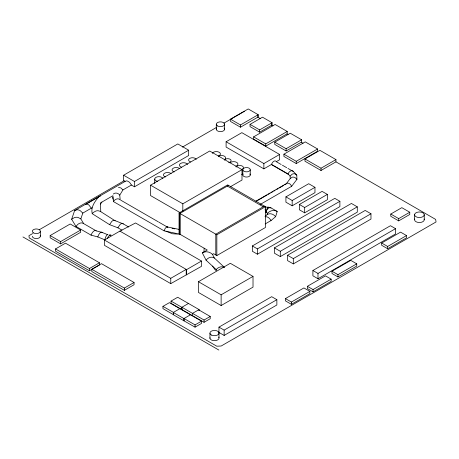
<?xml version="1.0" encoding="UTF-8"?>
<svg xmlns="http://www.w3.org/2000/svg" width="459" height="459" viewBox="0 0 459 459"><rect width="100%" height="100%" fill="white"/><g stroke="black" fill="none" stroke-linecap="round" stroke-linejoin="round"><path stroke-width="0.69" d="M203.968 251.934L204.146 248.221M265.09 216.373L267.098 214.663L267.528 213.228C269.915 210.664 274.103 209.407 277.196 211.461L275.635 216.654L271.045 220.549L265.17 223.946M108.003 234.71L107.463 234.669A5.847 1.796 -76.8 0 0 105.547 237.395L104.79 239.805L97.778 236.924L91.06 235.14L75.982 226.43L71.644 219.259L74.633 210.566L77.169 209.752A6.059 4.361 42.8 0 1 80.279 210.715L82.815 213.091L80.824 218.886L83.693 223.636L96.212 230.866L102.248 232.466L107.624 234.675M165.98 231.233L172.481 233.769L179.997 234.228L164.104 230.831L165.309 228.146L167.047 226.844L179.412 229.483M122.002 230.177L117.894 227.802L109.575 224.646L92.213 213.682C90.647 207.382 94.571 201.776 98.444 197.255M91.06 235.14L91.387 234.342A5.697 2.656 -68.1 0 1 95.885 230.619L96.212 230.866M117.894 227.802L120.08 224.503A5.399 2.783 -64.8 0 1 122.616 223.493L128.692 227.01M109.575 224.646L111.824 221.37A5.422 2.874 -63.8 0 1 114.434 220.389L123.362 223.929M107.452 238.353L108.175 236.901A6.139 2.266 -73.7 0 1 109.781 235.077L111.089 235.174L109.368 235.025M284.821 184.782L286.049 184.07L290.214 178.557L290.122 176.124L292.079 174.236A3.844 3.029 -25 0 1 294.821 173.812L296.778 175.091L296.939 179.32L291.672 186.285L260.224 204.444M164.104 230.831L113.43 201.57C114.664 199.292 118.118 197.628 120.183 199.837L119.759 195.132L122.926 189.934L131.412 185.034L134.476 186.802L188.66 155.515L188.66 150.208L177.805 143.937L123.614 175.223L123.614 180.53L125.135 181.408A5.56 3.207 60 0 1 131.412 185.034M113.029 197.163L112.587 197.823L113.218 199.235M75.982 226.43L77.68 224.485A5.829 4.033 -47.4 0 1 81.989 222.925L83.693 223.636M100.515 204.077L101.927 202.058M290.214 178.557L292.188 177.197A3.804 3.047 18.9 0 1 294.965 177.513L296.939 179.32M92.213 213.682L93.355 212.454L95.627 211.146A6.093 4.619 -34.6 0 1 98.106 210.733L100.223 211.318L115.198 220.836M212.425 266.071L215.254 269.984L216.407 270.649L216.183 269.559L206.08 260.184C207.904 257.723 211.616 256.024 214.364 258.038L224.388 267.339M216.183 269.559C218.077 267.304 221.468 265.881 224.233 267.396M71.644 219.259L74.49 217.549A5.961 4.854 -6.9 0 1 77.978 217.405L80.824 218.886M286.33 183.68L287.173 183.204A3.747 2.53 49.7 0 1 290.547 184.529L291.672 186.285M113.275 194.059C115.192 192.235 118.388 193.038 119.759 195.132M267.098 214.663C269.881 212.62 273.702 214.169 275.635 216.654M230.504 119.179L248.227 108.949L258.205 114.71L258.205 116.97L240.482 127.2L230.504 121.44L230.504 119.179L240.482 124.94L258.205 114.71M32.652 233.568L28.946 235.708L29.238 237.94L216.746 346.189L221.158 346.023L436.05 221.955L435.643 219.413L335.948 161.855L321.019 170.473L304.977 161.212L304.977 158.957L319.906 150.334L335.948 159.594L335.948 161.855M39.445 229.643L124.068 180.789M182.487 147.064L216.459 127.447M223.912 123.144L244.406 111.313M74.633 210.566L125.135 181.408M86.441 203.968L100.257 195.993L99.741 196.211M123.614 175.223L134.476 181.494L188.66 150.208M82.815 213.091L92.024 207.772M50.157 235.559L70.204 223.981L80.669 230.022L80.669 232.283L60.622 243.861L50.157 237.819L50.157 235.559L60.622 241.6L80.669 230.022M250.046 124.366L262.485 117.183L272.072 122.719L272.072 124.974L259.633 132.158L250.046 126.627L250.046 124.366L259.633 129.897L272.072 122.719M180.335 212.769L150.546 195.568L150.546 185.178L209.717 151.017L241.996 169.652L241.996 180.043L230.286 186.802M226.103 141.756L241.853 132.662L279.606 154.459L279.606 159.766L276.284 161.688A3.632 2.1 -60 0 0 273.92 161.247A3.632 2.1 -60 0 0 271.55 164.42L263.862 168.86L226.103 147.064L226.103 141.756L263.862 163.553L279.606 154.459M55.516 248.933L65.494 243.172L99.431 262.766L99.431 265.027L89.453 270.787L55.516 251.193L55.516 248.933L89.453 268.526L99.431 262.766M253.62 136.868L275.102 124.469L287.231 131.469L287.231 133.73L265.75 146.134L253.62 139.129L253.62 136.868L265.75 143.874L287.231 131.469M104.445 240.028L119.897 231.107L135.548 222.976L201.472 261.039L201.472 266.346L170.759 283.628L104.445 245.335L104.445 240.028L170.759 278.315L186.211 269.393L186.211 274.7M274.769 142.158L290.26 133.219L301.603 139.771L301.603 142.026L286.118 150.971L274.769 144.419L274.769 142.158L286.118 148.71L301.603 139.771M150.546 185.178L182.82 203.813L241.996 169.652M228.502 185.39L179.905 213.446L179.905 234.228L207.267 250.023L202.339 252.875L206.08 260.184M283.914 154.184L305.241 141.871L317.565 148.986L317.565 151.246L296.239 163.559L283.914 156.444L283.914 154.184L296.239 161.298L317.565 148.986M91.794 269.267L101.479 263.678L134.051 282.48L134.051 284.741L124.366 290.329L91.794 271.527L91.794 269.267L124.366 288.074L134.051 282.48M256.007 201.111L286.714 183.382M256.03 201.403L267.058 195.035M268.286 194.329L270.122 193.268M271.344 192.562L272.571 191.851M273.799 191.145L275.021 190.439M276.857 189.378L278.085 188.672M279.307 187.96L283.599 185.488M304.977 158.957L321.019 168.218L335.948 159.594M264.401 206.114L215.805 234.17L215.805 254.952M265.44 206.711L227.647 184.897L179.05 212.953L179.997 213.441L179.997 234.228L179.05 233.734L179.05 212.953L216.843 234.773L265.44 206.711L265.44 227.492L216.843 255.554L213.63 253.701L212.483 254.361C209.878 251.796 205.523 250.769 202.339 252.875M285.917 196.877L308.706 183.715L314.966 187.329L314.966 192.642L292.176 205.798L285.917 202.184L285.917 196.877L292.176 200.491L314.966 187.329M119.897 231.107L186.601 269.622L201.472 261.039M299.377 204.467L322.075 191.369L327.353 194.415L327.353 199.728L304.661 212.827L299.377 209.78L299.377 204.467L304.661 207.52L327.353 194.415M252.347 245.961L334.8 198.357L339.889 201.294L339.889 206.602L257.43 254.206L252.347 251.268L252.347 245.961L257.43 248.898L339.889 201.294M198.437 281.711L230.326 263.3L253.018 276.404L253.018 287.133L221.129 305.539L198.437 292.44L198.437 281.711L221.129 294.81L253.018 276.404M198.678 309.814L210.216 316.475L210.216 318.735L204.054 322.293L171.052 303.353L171.052 301.093L177.702 297.254L199.068 309.59L199.068 310.714M162.951 306.36L173.399 312.39L173.399 314.65L162.951 308.62L162.951 306.36L169.405 302.636L201.507 321.168L201.507 323.429L195.052 327.152L173.301 314.708L173.301 312.447L179.853 308.666M274.436 247.894L351.416 203.452L357.286 206.843L357.286 212.15L280.306 256.592L274.436 253.202L274.436 247.894L280.306 251.285L357.286 206.843M171.052 301.093L181.816 307.306L188.465 303.468M287.541 255.273L365.203 210.434L370.975 213.768L370.975 219.075L293.312 263.914L287.541 260.58L287.541 255.273L293.312 258.606L370.975 213.768M199.068 309.59L192.516 313.371L192.516 315.631M173.301 312.447L183.904 318.569L190.456 314.788M184.002 320.772L184.002 318.512L195.052 324.897L201.507 321.168M181.913 309.509L181.913 307.249L204.054 320.032L210.216 316.475M390.781 214.043L401.832 207.663L409.755 212.236L409.755 214.496L398.699 220.877L390.781 216.304L390.781 214.043L398.699 218.616L409.755 212.236M312.9 270.5L390.466 225.719L395.549 228.657L395.549 233.964L317.984 278.745L312.9 275.807L312.9 270.5L317.984 273.438L395.549 228.657M218.96 327.124L271.676 296.686L276.863 299.681L276.863 304.988L224.141 335.426L218.96 332.436L218.96 327.124L224.141 330.119L276.863 299.681M331.995 271.223L350.774 260.379L356.741 263.827L356.741 266.082L337.962 276.926L331.995 273.484L331.995 271.223L337.962 274.666L356.741 263.827M285.429 298.608L303.915 287.936L309.882 291.379L309.882 293.64L291.396 304.311L285.429 300.863L285.429 298.608L291.396 302.051L309.882 291.379M381.676 243.029L400.552 232.128L406.519 235.57L406.519 237.831L387.643 248.732L381.676 245.284L381.676 243.029L387.643 246.472L406.519 235.57M307.375 286.313L325.471 275.865L331.14 279.141L331.14 281.401L313.049 291.849L307.375 288.573L307.375 286.313L313.049 289.589L331.14 279.141M85.621 204.358L86.068 204.175M265.164 216.751C267.758 216.287 269.806 218.564 271.045 220.549M118.474 187.433L120.866 187.92L122.926 189.934M265.4 207.043L268.739 207.227L271.034 207.904L277.196 211.461M172.056 228.278L174.816 228.869M167.047 226.844L167.919 227.394L158.837 222.15M271.034 207.904C268.383 206.613 266.581 210.216 265.681 212.161L267.528 213.228M260.293 118.588L257.843 117.177L257.843 114.916M272.927 125.881L271.711 125.181L271.711 122.926M286.869 133.936L288.086 134.636M301.247 142.233L303.066 143.283M276.284 161.688L281.183 164.517M282.411 165.223L286.697 167.701M287.925 168.407L293.439 171.591L296.778 175.091M271.55 164.42L288.04 173.938L290.122 176.124M271.338 164.54L288.568 174.489M227.343 186.061L263.242 206.785M120.786 200.181L158.235 221.8M22.95 236.936L218.863 350.051M268.739 207.227C266.719 206.98 266.765 210.888 266.174 212.305L265.623 212.276L265.118 208.954M212.483 254.361L214.364 258.038M91.33 208.174L88.897 205.018A5.347 3.087 60 0 0 86.579 204.106M113.43 201.57L112.897 195.723L100.475 202.895L100.756 211.714M424.254 214.76A4.842 2.794 0 0 1 416.99 217.176A4.842 2.794 0 0 1 416.99 212.339A4.842 2.794 0 0 1 424.254 214.76L424.254 219.729M414.575 214.76L414.575 219.729M398.699 218.616L398.699 220.877M387.643 246.472L387.643 248.732M337.962 274.666L337.962 276.926M321.019 168.218L321.019 170.473M317.984 273.438L317.984 278.745M313.049 289.589L313.049 291.849M304.661 207.52L304.661 212.827M296.239 161.298L296.239 163.559M293.312 258.606L293.312 263.914M292.176 200.491L292.176 205.798M291.396 302.051L291.396 304.311M286.118 148.71L286.118 150.971M280.306 251.285L280.306 256.592M265.75 143.874L265.75 146.134M263.862 163.553L263.862 168.86M259.633 129.897L259.633 132.158M257.43 248.898L257.43 254.206M250.253 169.807A3.735 2.157 0 0 1 244.498 171.511A3.735 2.157 0 0 1 244.819 167.782A3.735 2.157 0 0 1 250.253 169.807L250.253 175.005M242.794 169.595L242.794 174.787M240.482 124.94L240.482 127.2M224.594 124.263L224.594 129.231M224.141 330.119L224.141 335.426M221.129 294.81L221.129 305.539M219.006 332.746L219.006 337.715M216.843 234.773L216.843 255.554M216.292 124.263L216.292 129.231M209.952 333.406L209.952 338.375M204.054 320.032L204.054 322.293M195.052 324.897L195.052 327.152M186.601 269.622L186.601 274.93M183.904 318.569L183.904 320.83M182.82 203.813L182.82 211.433M181.816 307.306L181.816 309.567M170.759 278.315L170.759 283.628M154.723 179.062L154.723 183.606M134.476 181.494L134.476 186.802M124.366 288.074L124.366 290.329M89.453 268.526L89.453 270.787M60.622 241.6L60.622 243.861M40.34 231.238L40.34 236.207M242.954 173.898A3.735 2.157 0 0 1 241.589 174.69M249.845 173.915A3.735 2.157 0 0 1 246.827 177.048A3.735 2.157 0 0 1 242.966 174.236M97.778 236.924A5.594 2.289 -71.5 0 1 102.242 232.472M236.115 167.065A3.735 2.157 0 0 1 241.996 165.917A3.735 2.157 0 0 1 241.589 169.491M229.93 162.876A4.286 2.473 0 0 1 236.678 162.366A4.286 2.473 0 0 1 235.788 166.261M224.308 160.202A3.46 1.997 0 0 1 230.051 159.221A3.46 1.997 0 0 1 228.657 162.584M218.553 156.203A4.148 2.398 0 0 1 224.422 156.203A4.148 2.398 0 0 1 224.422 159.589M212.282 153.352A4.148 2.398 0 0 1 218.817 152.072A4.148 2.398 0 0 1 218.369 156.049M190.531 161.901A3.873 2.238 0 0 1 190.112 158.189A3.873 2.238 0 0 1 196.211 159.382M181.471 167.191A4.148 2.398 0 0 1 181.018 163.215A4.148 2.398 0 0 1 187.553 164.494M174.139 171.976A4.148 2.398 0 0 1 173.278 168.206A4.148 2.398 0 0 1 179.808 168.705M165.504 176.962A4.148 2.398 0 0 1 164.643 173.192A4.148 2.398 0 0 1 171.173 173.691M157.798 181.374A4.148 2.398 0 0 1 155.94 177.363A4.148 2.398 0 0 1 162.882 178.436M288.045 173.938A3.672 2.398 -52.5 0 1 290.736 170.96A3.672 2.398 -52.5 0 1 293.433 171.597M40.191 235.61A4.011 2.318 0 0 1 36.898 238.531A4.011 2.318 0 0 1 32.319 236.265M218.708 337.049A4.567 2.634 0 0 1 215.053 340.658A4.567 2.634 0 0 1 209.958 337.686M424.087 219.006A4.842 2.794 0 0 1 419.411 222.523A4.842 2.794 0 0 1 414.735 219.006M224.038 128.032A4.148 2.398 0 0 1 220.986 131.607A4.148 2.398 0 0 1 216.436 128.612M33.524 232.925A4.011 2.318 0 0 0 40.214 231.841A4.011 2.318 0 0 0 35.245 229.035A4.011 2.318 0 0 0 33.524 232.925M217.509 125.955A4.148 2.398 0 0 0 224.451 124.882A4.148 2.398 0 0 0 219.368 121.945A4.148 2.398 0 0 0 217.509 125.955M211.679 335.156A4.567 2.634 0 0 0 219 333.435A4.567 2.634 0 0 0 212.758 330.635A4.567 2.634 0 0 0 211.679 335.156"/></g></svg>
